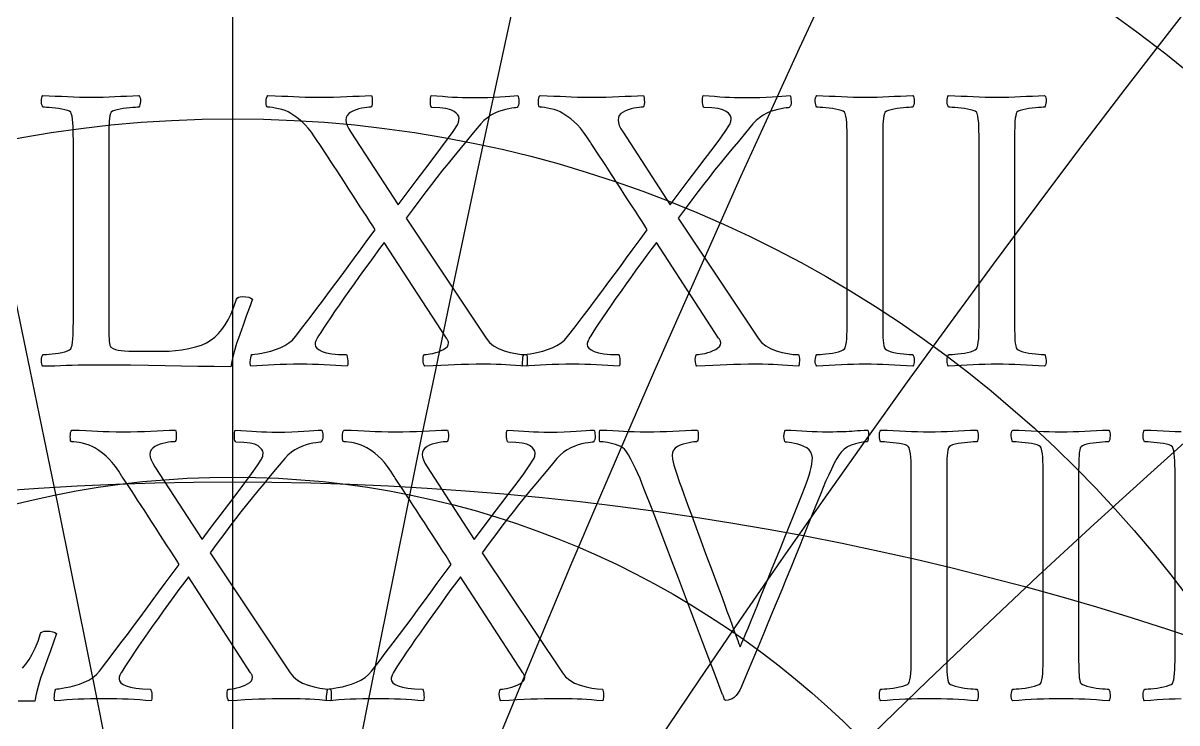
# Model space of a CAD drawing. Header units: millimetres. Extents: x -69 to 69, y -69 to 71.
# Drawn here: x -2.03 to 9.15, y 26.97 to 33.76 of the extents above; entities that cross this region are included whole.
import ezdxf

# ---------------------------------------------------------------- set-up
doc = ezdxf.new("R2010")
doc.units = ezdxf.units.MM
for name, color, linetype in [('ENGRAVE', 7, 'Continuous'), ('ENGRAVE_FINE', 8, 'Continuous'), ('TEXT', 5, 'Continuous')]:
    doc.layers.add(name, color=color, linetype=linetype)

msp = doc.modelspace()

# ---------------------------------------------------------------- linework, layer by layer
at = {"layer": 'ENGRAVE'}
msp.add_lwpolyline([(0, -68.4), (0, 68.4)], dxfattribs=at)
for centre, radius in [((0, 0), 68.4), ((0, 28.8432), 33.3517), ((0, 26.8182), 28.9689), ((0, 25.1801), 24.9848), ((0, 23.8544), 21.312), ((0, 0), 44.7739), ((0, 22.7867), 17.8831), ((0, 21.9369), 14.645), ((0, 21.2755), 11.5541), ((0, 0), 29.3085), ((0, 20.7809), 8.5741)]:
    msp.add_circle(centre, radius, dxfattribs=at)
for centre, radius, start, end in [((0, 31.3587), 38.2501, 111.49393, 68.50607), ((0, 34.5126), 43.8255, 148.80664, 31.19336), ((0, 38.5209), 50.3089, 170.13999, 9.86001), ((0, 43.7121), 58.0444, 186.805648, 353.194352)]:
    msp.add_arc(centre, radius, start, end, dxfattribs=at)
at = {"layer": 'ENGRAVE_FINE'}
for centre, radius, start, end in [((-339.0394, -39.6126), 344.2696, 3.796918, 18.104908), ((-339.0394, -39.6126), 344.2696, 3.796918, 18.104908), ((339.0394, -39.6126), 344.2696, 161.895092, 176.203082), ((339.0394, -39.6126), 344.2696, 161.895092, 176.203082), ((-164.2491, -39.6126), 174.7903, 7.643853, 36.432876), ((-164.2491, -39.6126), 174.7903, 7.643853, 36.432876), ((164.2491, -39.6126), 174.7903, 143.567124, 172.356147), ((164.2491, -39.6126), 174.7903, 143.567124, 172.356147), ((-103.5451, -39.6126), 119.5636, 11.59326, 55.206839), ((-103.5451, -39.6126), 119.5636, 11.59326, 55.206839), ((103.5451, -39.6126), 119.5636, 124.793161, 168.40674), ((103.5451, -39.6126), 119.5636, 124.793161, 168.40674), ((-71.2452, -39.6126), 93.004, 15.702685, 74.635415), ((-71.2452, -39.6126), 93.004, 15.702685, 74.635415), ((71.2452, -39.6126), 93.004, 105.364585, 164.297315), ((71.2452, -39.6126), 93.004, 105.364585, 164.297315), ((-50.1629, -39.6126), 78.0396, 20.037916, 94.860474), ((-50.1629, -39.6126), 78.0396, 20.037916, 94.860474), ((50.1629, -39.6126), 78.0396, 85.139526, 159.962084), ((50.1629, -39.6126), 78.0396, 85.139526, 159.962084), ((-34.515, -39.6126), 69.0301, 24.676911, 113.452999), ((-34.515, -39.6126), 69.0301, 24.676911, 113.452999), ((34.515, -39.6126), 69.0301, 66.547001, 155.323089), ((34.515, -39.6126), 69.0301, 66.547001, 155.323089)]:
    msp.add_arc(centre, radius, start, end, dxfattribs=at)
at = {"layer": 'TEXT'}
for points in [[(-1.2014, 30.899), (-1.2014, 30.8944), (-1.2014, 30.8889), (-1.2014, 30.8823), (-1.2014, 30.8747), (-1.2014, 30.8551), (-1.2014, 30.8327), (-1.2014, 30.8076), (-1.2014, 30.7796), (-1.2012, 30.7509), (-1.2004, 30.7235), (-1.1991, 30.6973), (-1.1974, 30.6724), (-1.1948, 30.6507), (-1.1913, 30.634), (-1.1867, 30.6224), (-1.1812, 30.6158), (-1.1598, 30.603), (-1.1362, 30.5931), (-1.1103, 30.5858), (-1.0821, 30.5814), (-1.0486, 30.5788), (-1.0067, 30.5769), (-0.9566, 30.5757), (-0.898, 30.5754), (-0.6755, 30.5754), (-0.6175, 30.577), (-0.5567, 30.5819), (-0.4931, 30.5901), (-0.4268, 30.6016), (-0.3624, 30.6167), (-0.3049, 30.6355), (-0.2542, 30.6582), (-0.2103, 30.6846), (-0.1746, 30.7134), (-0.1401, 30.7473), (-0.1068, 30.7862), (-0.0748, 30.8302), (-0.0444, 30.8808), (-0.0157, 30.9394), (0.0113, 31.0062), (0.0364, 31.081), (0.043, 31.0916), (0.0546, 31.0992), (0.0713, 31.1038), (0.093, 31.1053), (0.1264, 31.1038), (0.1537, 31.0992), (0.175, 31.0916), (0.1901, 31.081), (0.1612, 30.9988), (0.131, 30.9141), (0.0995, 30.8269), (0.0667, 30.7372), (0.0363, 30.6494), (0.0116, 30.5683), (-0.0072, 30.4937), (-0.0202, 30.4257), (-0.1798, 30.4262), (-0.3388, 30.4277), (-0.4973, 30.4302), (-0.6553, 30.4338), (-0.8181, 30.4373), (-0.9911, 30.4398), (-1.1741, 30.4414), (-1.3673, 30.4419), (-1.4343, 30.4415), (-1.4977, 30.4403), (-1.5576, 30.4385), (-1.614, 30.4358), (-1.6691, 30.4331), (-1.7253, 30.4312), (-1.7824, 30.4301), (-1.8405, 30.4297), (-1.8475, 30.4393), (-1.8522, 30.452), (-1.8546, 30.4677), (-1.8547, 30.4864), (-1.8531, 30.5051), (-1.8502, 30.5207), (-1.846, 30.5334), (-1.8405, 30.543), (-1.8259, 30.5434), (-1.8062, 30.5445), (-1.7814, 30.5464), (-1.7516, 30.5491), (-1.7196, 30.5527), (-1.6883, 30.5577), (-1.6579, 30.5639), (-1.6282, 30.5713), (-1.6023, 30.5797), (-1.5832, 30.5885), (-1.5709, 30.5979), (-1.5655, 30.6077), (-1.5583, 30.6338), (-1.5528, 30.6633), (-1.5492, 30.6965), (-1.5473, 30.7331), (-1.5464, 30.7723), (-1.5458, 30.813), (-1.5454, 30.8552), (-1.5453, 30.899), (-1.5453, 32.5858), (-1.5454, 32.6297), (-1.5458, 32.6723), (-1.5464, 32.7136), (-1.5473, 32.7537), (-1.5492, 32.7912), (-1.5528, 32.825), (-1.5583, 32.8549), (-1.5655, 32.8811), (-1.5709, 32.8925), (-1.5832, 32.9023), (-1.6023, 32.9107), (-1.6282, 32.9175), (-1.6579, 32.9232), (-1.6883, 32.9281), (-1.7196, 32.9323), (-1.7516, 32.9357), (-1.7814, 32.9384), (-1.8062, 32.9403), (-1.8259, 32.9414), (-1.8405, 32.9418), (-1.846, 32.9514), (-1.8502, 32.964), (-1.8531, 32.9797), (-1.8547, 32.9984), (-1.8546, 33.0171), (-1.8522, 33.0328), (-1.8475, 33.0454), (-1.8405, 33.055), (-1.7801, 33.0529), (-1.7202, 33.0505), (-1.6608, 33.0478), (-1.6019, 33.0449), (-1.5435, 33.0423), (-1.4856, 33.0404), (-1.4282, 33.0392), (-1.3713, 33.0389), (-1.313, 33.0392), (-1.2555, 33.0404), (-1.1988, 33.0423), (-1.1428, 33.0449), (-1.0865, 33.0478), (-1.029, 33.0505), (-0.9702, 33.0529), (-0.9102, 33.055), (-0.9032, 33.0454), (-0.8985, 33.0328), (-0.8961, 33.0171), (-0.896, 32.9984), (-0.8976, 32.9797), (-0.9006, 32.964), (-0.9047, 32.9514), (-0.9102, 32.9418), (-0.9248, 32.9414), (-0.9445, 32.9403), (-0.9693, 32.9384), (-0.9992, 32.9357), (-1.031, 32.9323), (-1.0619, 32.9281), (-1.0917, 32.9232), (-1.1205, 32.9175), (-1.1458, 32.9107), (-1.165, 32.9023), (-1.1782, 32.8925), (-1.1852, 32.8811), (-1.1907, 32.8594), (-1.1948, 32.8346), (-1.1977, 32.8068), (-1.1994, 32.7759), (-1.2003, 32.7428), (-1.2009, 32.7082), (-1.2013, 32.672), (-1.2014, 32.6343), (-1.2014, 32.6283), (-1.2014, 32.6222), (-1.2014, 32.6161), (-1.2014, 32.6101), (-1.2014, 32.604), (-1.2014, 32.5979), (-1.2014, 32.5919), (-1.2014, 32.5858)], [(0.8373, 33.0389), (0.9086, 33.0392), (0.9769, 33.0404), (1.0421, 33.0423), (1.1043, 33.0449), (1.1648, 33.0478), (1.2247, 33.0505), (1.2841, 33.0529), (1.343, 33.055), (1.3465, 33.0449), (1.3491, 33.0308), (1.3506, 33.0126), (1.3511, 32.9903), (1.3501, 32.9691), (1.347, 32.9539), (1.342, 32.9448), (1.3349, 32.9418), (1.319, 32.9411), (1.2995, 32.9392), (1.2765, 32.9361), (1.25, 32.9317), (1.2221, 32.9256), (1.1953, 32.9175), (1.1696, 32.9074), (1.1448, 32.8953), (1.1235, 32.8805), (1.1084, 32.8624), (1.0993, 32.841), (1.0962, 32.8164), (1.0993, 32.7924), (1.1084, 32.7648), (1.1235, 32.7337), (1.1448, 32.6991), (1.6019, 31.9952), (1.6899, 32.1128), (1.7758, 32.2268), (1.8598, 32.3373), (1.9417, 32.4442), (2.017, 32.5436), (2.0812, 32.6313), (2.1343, 32.7074), (2.1763, 32.7719), (2.1817, 32.782), (2.1859, 32.7921), (2.1888, 32.8022), (2.1905, 32.8123), (2.1913, 32.8214), (2.192, 32.8285), (2.1924, 32.8336), (2.1925, 32.8366), (2.1894, 32.8513), (2.1803, 32.8669), (2.1652, 32.8836), (2.1439, 32.9013), (2.1123, 32.9173), (2.0661, 32.9286), (2.0051, 32.9355), (1.9295, 32.9377), (1.9241, 32.9424), (1.9199, 32.9524), (1.917, 32.9677), (1.9154, 32.9883), (1.915, 33.0099), (1.9159, 33.0282), (1.918, 33.0433), (1.9215, 33.055), (1.9785, 33.0511), (2.0322, 33.0475), (2.0826, 33.044), (2.1298, 33.0409), (2.1764, 33.0382), (2.2253, 33.0363), (2.2765, 33.0352), (2.33, 33.0348), (2.4038, 33.0353), (2.4716, 33.0368), (2.5333, 33.0394), (2.5889, 33.0429), (2.6392, 33.0467), (2.685, 33.05), (2.7262, 33.0528), (2.7628, 33.055), (2.7665, 33.0454), (2.7694, 33.0328), (2.7716, 33.0171), (2.773, 32.9984), (2.7726, 32.9794), (2.7694, 32.963), (2.7635, 32.9491), (2.7548, 32.9377), (2.7438, 32.9371), (2.7269, 32.9352), (2.7043, 32.932), (2.6759, 32.9276), (2.6438, 32.921), (2.6101, 32.9114), (2.575, 32.8988), (2.5383, 32.8831), (2.5018, 32.8638), (2.467, 32.8401), (2.434, 32.8122), (2.4028, 32.78), (2.3304, 32.692), (2.2628, 32.6101), (2.1999, 32.5342), (2.1419, 32.4644), (2.0867, 32.3974), (2.0322, 32.3299), (1.9785, 32.2619), (1.9255, 32.1934), (1.8706, 32.1214), (1.8112, 32.0427), (1.7473, 31.9575), (1.6787, 31.8658), (2.4554, 30.7008), (2.4875, 30.6613), (2.5272, 30.6279), (2.5745, 30.6006), (2.6294, 30.5794), (2.6867, 30.5635), (2.7416, 30.5521), (2.7939, 30.5453), (2.8437, 30.543), (2.8489, 30.5331), (2.8523, 30.5197), (2.854, 30.5028), (2.8539, 30.4823), (2.8527, 30.4623), (2.8513, 30.4469), (2.8497, 30.4361), (2.8478, 30.4297), (2.7912, 30.4336), (2.7386, 30.4373), (2.69, 30.4407), (2.6455, 30.4439), (2.6008, 30.4465), (2.5515, 30.4484), (2.4976, 30.4496), (2.4392, 30.45), (2.359, 30.4496), (2.284, 30.4484), (2.2143, 30.4465), (2.15, 30.4439), (2.0857, 30.4407), (2.016, 30.4373), (1.941, 30.4336), (1.8608, 30.4297), (1.8537, 30.4398), (1.8486, 30.454), (1.8456, 30.4722), (1.8446, 30.4945), (1.8456, 30.5157), (1.8486, 30.5309), (1.8537, 30.54), (1.8608, 30.543), (1.8748, 30.5438), (1.8926, 30.546), (1.9142, 30.5498), (1.9397, 30.5551), (1.9666, 30.5621), (1.9927, 30.5708), (2.0182, 30.5813), (2.0428, 30.5936), (2.064, 30.6073), (2.0792, 30.6224), (2.0883, 30.6387), (2.0913, 30.6563), (2.091, 30.6607), (2.0898, 30.6659), (2.0879, 30.6718), (2.0853, 30.6785), (2.0821, 30.6852), (2.0787, 30.6911), (2.075, 30.6963), (2.0711, 30.7008), (1.4684, 31.6311), (1.423, 31.5708), (1.3759, 31.5073), (1.3269, 31.4404), (1.2762, 31.3702), (1.2251, 31.2988), (1.1746, 31.2281), (1.1249, 31.1582), (1.076, 31.0891), (1.0292, 31.0223), (0.986, 30.9596), (0.9463, 30.901), (0.9102, 30.8464), (0.8786, 30.7978), (0.8525, 30.7574), (0.832, 30.725), (0.8171, 30.7008), (0.8148, 30.6962), (0.8121, 30.6906), (0.8088, 30.6841), (0.805, 30.6765), (0.8014, 30.6681), (0.7989, 30.6593), (0.7974, 30.6499), (0.7969, 30.6401), (0.8012, 30.6223), (0.8141, 30.6052), (0.8356, 30.5889), (0.8657, 30.5733), (0.9061, 30.5601), (0.9587, 30.5506), (1.0234, 30.5449), (1.1003, 30.543), (1.1057, 30.5331), (1.1099, 30.5197), (1.1128, 30.5028), (1.1144, 30.4823), (1.1148, 30.4623), (1.1139, 30.4469), (1.1118, 30.4361), (1.1084, 30.4297), (1.0535, 30.4336), (0.9981, 30.4373), (0.9423, 30.4407), (0.8859, 30.4439), (0.8295, 30.4465), (0.7736, 30.4484), (0.7183, 30.4496), (0.6634, 30.45), (0.5893, 30.4496), (0.5208, 30.4484), (0.4579, 30.4465), (0.4005, 30.4439), (0.3454, 30.4407), (0.2892, 30.4373), (0.2321, 30.4336), (0.1739, 30.4297), (0.1708, 30.4412), (0.1694, 30.4555), (0.1698, 30.4726), (0.1719, 30.4924), (0.1748, 30.5115), (0.1775, 30.5263), (0.1799, 30.5368), (0.182, 30.543), (0.1943, 30.5439), (0.2149, 30.5465), (0.2438, 30.551), (0.2811, 30.5572), (0.3234, 30.5657), (0.3671, 30.5774), (0.4124, 30.592), (0.4591, 30.6097), (0.504, 30.6309), (0.5436, 30.6558), (0.5778, 30.6844), (0.6068, 30.7169), (0.6798, 30.812), (0.7494, 30.903), (0.8154, 30.99), (0.8778, 31.0729), (0.9384, 31.1539), (0.9986, 31.2352), (1.0587, 31.3168), (1.1185, 31.3985), (1.1795, 31.4821), (1.2434, 31.5689), (1.31, 31.6591), (1.3794, 31.7525), (1.3555, 31.7911), (1.3283, 31.8339), (1.2979, 31.8811), (1.2641, 31.9325), (1.2285, 31.9867), (1.1923, 32.0422), (1.1557, 32.099), (1.1185, 32.157), (1.0816, 32.2147), (1.0457, 32.2703), (1.0108, 32.3239), (0.9769, 32.3755), (0.9451, 32.4237), (0.9162, 32.4675), (0.8904, 32.5067), (0.8677, 32.5413), (0.8491, 32.5696), (0.8358, 32.5898), (0.8279, 32.602), (0.8252, 32.606), (0.7932, 32.6558), (0.762, 32.7001), (0.7315, 32.7388), (0.7018, 32.7719), (0.6711, 32.8015), (0.6376, 32.8295), (0.6013, 32.8561), (0.5623, 32.8811), (0.5351, 32.8961), (0.5062, 32.9089), (0.4754, 32.9194), (0.4429, 32.9276), (0.4115, 32.9338), (0.3838, 32.9382), (0.3599, 32.9409), (0.3398, 32.9418), (0.3327, 32.9448), (0.3277, 32.9539), (0.3246, 32.9691), (0.3236, 32.9903), (0.3246, 33.0126), (0.3277, 33.0308), (0.3327, 33.0449), (0.3398, 33.055), (0.41, 33.0529), (0.4748, 33.0505), (0.5343, 33.0478), (0.5886, 33.0449), (0.6428, 33.0423), (0.7023, 33.0404), (0.7672, 33.0392), (0.8373, 33.0389)], [(3.4748, 33.0389), (3.5461, 33.0392), (3.6144, 33.0404), (3.6796, 33.0423), (3.7418, 33.0449), (3.8022, 33.0478), (3.8621, 33.0505), (3.9215, 33.0529), (3.9804, 33.055), (3.984, 33.0449), (3.9865, 33.0308), (3.988, 33.0126), (3.9885, 32.9903), (3.9875, 32.9691), (3.9845, 32.9539), (3.9794, 32.9448), (3.9723, 32.9418), (3.9564, 32.9411), (3.937, 32.9392), (3.9139, 32.9361), (3.8874, 32.9317), (3.8596, 32.9256), (3.8328, 32.9175), (3.807, 32.9074), (3.7822, 32.8953), (3.761, 32.8805), (3.7458, 32.8624), (3.7367, 32.841), (3.7337, 32.8164), (3.7367, 32.7924), (3.7458, 32.7648), (3.761, 32.7337), (3.7822, 32.6991), (4.2393, 31.9952), (4.3273, 32.1128), (4.4133, 32.2268), (4.4972, 32.3373), (4.5791, 32.4442), (4.6545, 32.5436), (4.7187, 32.6313), (4.7718, 32.7074), (4.8137, 32.7719), (4.8192, 32.782), (4.8233, 32.7921), (4.8263, 32.8022), (4.8279, 32.8123), (4.8288, 32.8214), (4.8294, 32.8285), (4.8298, 32.8336), (4.8299, 32.8366), (4.8269, 32.8513), (4.8178, 32.8669), (4.8026, 32.8836), (4.7814, 32.9013), (4.7498, 32.9173), (4.7035, 32.9286), (4.6426, 32.9355), (4.567, 32.9377), (4.5616, 32.9424), (4.5574, 32.9524), (4.5545, 32.9677), (4.5528, 32.9883), (4.5524, 33.0099), (4.5533, 33.0282), (4.5555, 33.0433), (4.5589, 33.055), (4.6159, 33.0511), (4.6696, 33.0475), (4.7201, 33.044), (4.7672, 33.0409), (4.8139, 33.0382), (4.8628, 33.0363), (4.914, 33.0352), (4.9675, 33.0348), (5.0413, 33.0353), (5.109, 33.0368), (5.1707, 33.0394), (5.2263, 33.0429), (5.2767, 33.0467), (5.3224, 33.05), (5.3636, 33.0528), (5.4003, 33.055), (5.404, 33.0454), (5.4069, 33.0328), (5.409, 33.0171), (5.4104, 32.9984), (5.41, 32.9794), (5.4069, 32.963), (5.4009, 32.9491), (5.3922, 32.9377), (5.3812, 32.9371), (5.3644, 32.9352), (5.3418, 32.932), (5.3133, 32.9276), (5.2812, 32.921), (5.2476, 32.9114), (5.2124, 32.8988), (5.1758, 32.8831), (5.1393, 32.8638), (5.1045, 32.8401), (5.0715, 32.8122), (5.0403, 32.78), (4.9678, 32.692), (4.9002, 32.6101), (4.8374, 32.5342), (4.7794, 32.4644), (4.7241, 32.3974), (4.6696, 32.3299), (4.6159, 32.2619), (4.5629, 32.1934), (4.5081, 32.1214), (4.4487, 32.0427), (4.3847, 31.9575), (4.3162, 31.8658), (5.0929, 30.7008), (5.125, 30.6613), (5.1647, 30.6279), (5.2119, 30.6006), (5.2668, 30.5794), (5.3242, 30.5635), (5.3791, 30.5521), (5.4314, 30.5453), (5.4812, 30.543), (5.4864, 30.5331), (5.4898, 30.5197), (5.4914, 30.5028), (5.4913, 30.4823), (5.4902, 30.4623), (5.4888, 30.4469), (5.4871, 30.4361), (5.4852, 30.4297), (5.4286, 30.4336), (5.376, 30.4373), (5.3275, 30.4407), (5.283, 30.4439), (5.2382, 30.4465), (5.1889, 30.4484), (5.1351, 30.4496), (5.0767, 30.45), (4.9964, 30.4496), (4.9214, 30.4484), (4.8518, 30.4465), (4.7874, 30.4439), (4.7231, 30.4407), (4.6535, 30.4373), (4.5785, 30.4336), (4.4982, 30.4297), (4.4911, 30.4398), (4.4861, 30.454), (4.4831, 30.4722), (4.482, 30.4945), (4.4831, 30.5157), (4.4861, 30.5309), (4.4911, 30.54), (4.4982, 30.543), (4.5123, 30.5438), (4.5301, 30.546), (4.5517, 30.5498), (4.5771, 30.5551), (4.604, 30.5621), (4.6302, 30.5708), (4.6556, 30.5813), (4.6803, 30.5936), (4.7015, 30.6073), (4.7167, 30.6224), (4.7258, 30.6387), (4.7288, 30.6563), (4.7284, 30.6607), (4.7273, 30.6659), (4.7254, 30.6718), (4.7227, 30.6785), (4.7196, 30.6852), (4.7162, 30.6911), (4.7125, 30.6963), (4.7086, 30.7008), (4.1058, 31.6311), (4.0605, 31.5708), (4.0133, 31.5073), (3.9644, 31.4404), (3.9137, 31.3702), (3.8625, 31.2988), (3.8121, 31.2281), (3.7624, 31.1582), (3.7135, 31.0891), (3.6667, 31.0223), (3.6235, 30.9596), (3.5838, 30.901), (3.5476, 30.8464), (3.516, 30.7978), (3.49, 30.7574), (3.4695, 30.725), (3.4546, 30.7008), (3.4523, 30.6962), (3.4495, 30.6906), (3.4462, 30.6841), (3.4424, 30.6765), (3.4389, 30.6681), (3.4364, 30.6593), (3.4348, 30.6499), (3.4343, 30.6401), (3.4386, 30.6223), (3.4515, 30.6052), (3.473, 30.5889), (3.5031, 30.5733), (3.5436, 30.5601), (3.5961, 30.5506), (3.6609, 30.5449), (3.7377, 30.543), (3.7432, 30.5331), (3.7473, 30.5197), (3.7502, 30.5028), (3.7519, 30.4823), (3.7523, 30.4623), (3.7514, 30.4469), (3.7492, 30.4361), (3.7458, 30.4297), (3.691, 30.4336), (3.6356, 30.4373), (3.5797, 30.4407), (3.5233, 30.4439), (3.467, 30.4465), (3.4111, 30.4484), (3.3557, 30.4496), (3.3009, 30.45), (3.2268, 30.4496), (3.1583, 30.4484), (3.0953, 30.4465), (3.0379, 30.4439), (2.9828, 30.4407), (2.9267, 30.4373), (2.8695, 30.4336), (2.8114, 30.4297), (2.8082, 30.4412), (2.8068, 30.4555), (2.8072, 30.4726), (2.8094, 30.4924), (2.8123, 30.5115), (2.8149, 30.5263), (2.8173, 30.5368), (2.8195, 30.543), (2.8317, 30.5439), (2.8523, 30.5465), (2.8813, 30.551), (2.9186, 30.5572), (2.9608, 30.5657), (3.0045, 30.5774), (3.0498, 30.592), (3.0966, 30.6097), (3.1414, 30.6309), (3.181, 30.6558), (3.2153, 30.6844), (3.2442, 30.7169), (3.3173, 30.812), (3.3868, 30.903), (3.4528, 30.99), (3.5152, 31.0729), (3.5758, 31.1539), (3.6361, 31.2352), (3.6961, 31.3168), (3.7559, 31.3985), (3.817, 31.4821), (3.8808, 31.5689), (3.9474, 31.6591), (4.0168, 31.7525), (3.993, 31.7911), (3.9658, 31.8339), (3.9353, 31.8811), (3.9016, 31.9325), (3.8659, 31.9867), (3.8298, 32.0422), (3.7931, 32.099), (3.7559, 32.157), (3.719, 32.2147), (3.6831, 32.2703), (3.6482, 32.3239), (3.6144, 32.3755), (3.5825, 32.4237), (3.5537, 32.4675), (3.5279, 32.5067), (3.5051, 32.5413), (3.4865, 32.5696), (3.4733, 32.5898), (3.4653, 32.602), (3.4627, 32.606), (3.4307, 32.6558), (3.3995, 32.7001), (3.369, 32.7388), (3.3393, 32.7719), (3.3086, 32.8015), (3.2751, 32.8295), (3.2388, 32.8561), (3.1997, 32.8811), (3.1725, 32.8961), (3.1436, 32.9089), (3.1129, 32.9194), (3.0804, 32.9276), (3.0489, 32.9338), (3.0212, 32.9382), (2.9973, 32.9409), (2.9772, 32.9418), (2.9702, 32.9448), (2.9651, 32.9539), (2.9621, 32.9691), (2.9611, 32.9903), (2.9621, 33.0126), (2.9651, 33.0308), (2.9702, 33.0449), (2.9772, 33.055), (3.0474, 33.0529), (3.1122, 33.0505), (3.1718, 33.0478), (3.226, 33.0449), (3.2802, 33.0423), (3.3398, 33.0404), (3.4046, 33.0392), (3.4748, 33.0389)], [(6.1284, 33.0389), (6.1867, 33.0392), (6.2442, 33.0404), (6.301, 33.0423), (6.357, 33.0449), (6.4132, 33.0478), (6.4707, 33.0505), (6.5295, 33.0529), (6.5896, 33.055), (6.5965, 33.0454), (6.6012, 33.0328), (6.6036, 33.0171), (6.6037, 32.9984), (6.6021, 32.9797), (6.5992, 32.964), (6.595, 32.9514), (6.5896, 32.9418), (6.5749, 32.9414), (6.5552, 32.9403), (6.5304, 32.9384), (6.5006, 32.9357), (6.4687, 32.9323), (6.4379, 32.9281), (6.408, 32.9232), (6.3792, 32.9175), (6.3539, 32.9107), (6.3347, 32.9023), (6.3216, 32.8925), (6.3145, 32.8811), (6.3091, 32.8594), (6.3049, 32.8346), (6.302, 32.8068), (6.3003, 32.7759), (6.2995, 32.7428), (6.2988, 32.7082), (6.2984, 32.672), (6.2983, 32.6343), (6.2983, 32.6283), (6.2983, 32.6222), (6.2983, 32.6161), (6.2983, 32.6101), (6.2983, 32.604), (6.2983, 32.5979), (6.2983, 32.5919), (6.2983, 32.5858), (6.2983, 30.899), (6.2983, 30.8929), (6.2983, 30.8868), (6.2983, 30.8808), (6.2983, 30.8747), (6.2983, 30.8686), (6.2983, 30.8626), (6.2983, 30.8565), (6.2983, 30.8504), (6.2984, 30.8129), (6.2988, 30.7771), (6.2995, 30.7431), (6.3003, 30.7109), (6.302, 30.6809), (6.3049, 30.6537), (6.3091, 30.6293), (6.3145, 30.6077), (6.3216, 30.5979), (6.3347, 30.5885), (6.3539, 30.5797), (6.3792, 30.5713), (6.408, 30.5639), (6.4379, 30.5577), (6.4687, 30.5527), (6.5006, 30.5491), (6.5304, 30.5464), (6.5552, 30.5445), (6.5749, 30.5434), (6.5896, 30.543), (6.595, 30.5334), (6.5992, 30.5207), (6.6021, 30.5051), (6.6037, 30.4864), (6.6036, 30.4677), (6.6012, 30.452), (6.5965, 30.4393), (6.5896, 30.4297), (6.5295, 30.4336), (6.4707, 30.4373), (6.4132, 30.4407), (6.357, 30.4439), (6.301, 30.4465), (6.2442, 30.4484), (6.1867, 30.4496), (6.1284, 30.45), (6.0715, 30.4496), (6.0141, 30.4484), (5.9562, 30.4465), (5.8978, 30.4439), (5.8389, 30.4407), (5.7795, 30.4373), (5.7196, 30.4336), (5.6592, 30.4297), (5.6522, 30.4393), (5.6476, 30.452), (5.6451, 30.4677), (5.645, 30.4864), (5.6467, 30.5051), (5.6496, 30.5207), (5.6537, 30.5334), (5.6592, 30.543), (5.6738, 30.5434), (5.6936, 30.5445), (5.7183, 30.5464), (5.7482, 30.5491), (5.7802, 30.5527), (5.8114, 30.5577), (5.8418, 30.5639), (5.8716, 30.5713), (5.8975, 30.5797), (5.9166, 30.5885), (5.9288, 30.5979), (5.9343, 30.6077), (5.9415, 30.6338), (5.9469, 30.6633), (5.9506, 30.6965), (5.9525, 30.7331), (5.9533, 30.7723), (5.954, 30.813), (5.9544, 30.8552), (5.9545, 30.899), (5.9545, 32.5858), (5.9544, 32.6297), (5.954, 32.6723), (5.9533, 32.7136), (5.9525, 32.7537), (5.9506, 32.7912), (5.9469, 32.825), (5.9415, 32.8549), (5.9343, 32.8811), (5.9288, 32.8925), (5.9166, 32.9023), (5.8975, 32.9107), (5.8716, 32.9175), (5.8418, 32.9232), (5.8114, 32.9281), (5.7802, 32.9323), (5.7482, 32.9357), (5.7183, 32.9384), (5.6936, 32.9403), (5.6738, 32.9414), (5.6592, 32.9418), (5.6537, 32.9514), (5.6496, 32.964), (5.6467, 32.9797), (5.645, 32.9984), (5.6451, 33.0171), (5.6476, 33.0328), (5.6522, 33.0454), (5.6592, 33.055), (5.7196, 33.0529), (5.7795, 33.0505), (5.8389, 33.0478), (5.8978, 33.0449), (5.9562, 33.0423), (6.0141, 33.0404), (6.0715, 33.0392), (6.1284, 33.0389)], [(7.4067, 33.0389), (7.465, 33.0392), (7.5225, 33.0404), (7.5792, 33.0423), (7.6352, 33.0449), (7.6915, 33.0478), (7.749, 33.0505), (7.8078, 33.0529), (7.8678, 33.055), (7.8748, 33.0454), (7.8795, 33.0328), (7.8819, 33.0171), (7.882, 32.9984), (7.8804, 32.9797), (7.8774, 32.964), (7.8733, 32.9514), (7.8678, 32.9418), (7.8532, 32.9414), (7.8335, 32.9403), (7.8087, 32.9384), (7.7788, 32.9357), (7.747, 32.9323), (7.7161, 32.9281), (7.6863, 32.9232), (7.6575, 32.9175), (7.6322, 32.9107), (7.613, 32.9023), (7.5998, 32.8925), (7.5928, 32.8811), (7.5873, 32.8594), (7.5832, 32.8346), (7.5803, 32.8068), (7.5786, 32.7759), (7.5777, 32.7428), (7.5771, 32.7082), (7.5767, 32.672), (7.5766, 32.6343), (7.5766, 32.6283), (7.5766, 32.6222), (7.5766, 32.6161), (7.5766, 32.6101), (7.5766, 32.604), (7.5766, 32.5979), (7.5766, 32.5919), (7.5766, 32.5858), (7.5766, 30.899), (7.5766, 30.8929), (7.5766, 30.8868), (7.5766, 30.8808), (7.5766, 30.8747), (7.5766, 30.8686), (7.5766, 30.8626), (7.5766, 30.8565), (7.5766, 30.8504), (7.5767, 30.8129), (7.5771, 30.7771), (7.5777, 30.7431), (7.5786, 30.7109), (7.5803, 30.6809), (7.5832, 30.6537), (7.5873, 30.6293), (7.5928, 30.6077), (7.5998, 30.5979), (7.613, 30.5885), (7.6322, 30.5797), (7.6575, 30.5713), (7.6863, 30.5639), (7.7161, 30.5577), (7.747, 30.5527), (7.7788, 30.5491), (7.8087, 30.5464), (7.8335, 30.5445), (7.8532, 30.5434), (7.8678, 30.543), (7.8733, 30.5334), (7.8774, 30.5207), (7.8804, 30.5051), (7.882, 30.4864), (7.8819, 30.4677), (7.8795, 30.452), (7.8748, 30.4393), (7.8678, 30.4297), (7.8078, 30.4336), (7.749, 30.4373), (7.6915, 30.4407), (7.6352, 30.4439), (7.5792, 30.4465), (7.5225, 30.4484), (7.465, 30.4496), (7.4067, 30.45), (7.3498, 30.4496), (7.2924, 30.4484), (7.2345, 30.4465), (7.1761, 30.4439), (7.1172, 30.4407), (7.0578, 30.4373), (6.9979, 30.4336), (6.9375, 30.4297), (6.9305, 30.4393), (6.9258, 30.452), (6.9234, 30.4677), (6.9233, 30.4864), (6.9249, 30.5051), (6.9278, 30.5207), (6.932, 30.5334), (6.9375, 30.543), (6.9521, 30.5434), (6.9718, 30.5445), (6.9966, 30.5464), (7.0264, 30.5491), (7.0584, 30.5527), (7.0897, 30.5577), (7.1201, 30.5639), (7.1498, 30.5713), (7.1757, 30.5797), (7.1948, 30.5885), (7.2071, 30.5979), (7.2125, 30.6077), (7.2197, 30.6338), (7.2252, 30.6633), (7.2288, 30.6965), (7.2307, 30.7331), (7.2316, 30.7723), (7.2322, 30.813), (7.2326, 30.8552), (7.2327, 30.899), (7.2327, 32.5858), (7.2326, 32.6297), (7.2322, 32.6723), (7.2316, 32.7136), (7.2307, 32.7537), (7.2288, 32.7912), (7.2252, 32.825), (7.2197, 32.8549), (7.2125, 32.8811), (7.2071, 32.8925), (7.1948, 32.9023), (7.1757, 32.9107), (7.1498, 32.9175), (7.1201, 32.9232), (7.0897, 32.9281), (7.0584, 32.9323), (7.0264, 32.9357), (6.9966, 32.9384), (6.9718, 32.9403), (6.9521, 32.9414), (6.9375, 32.9418), (6.932, 32.9514), (6.9278, 32.964), (6.9249, 32.9797), (6.9233, 32.9984), (6.9234, 33.0171), (6.9258, 33.0328), (6.9305, 33.0454), (6.9375, 33.055), (6.9979, 33.0529), (7.0578, 33.0505), (7.1172, 33.0478), (7.1761, 33.0449), (7.2345, 33.0423), (7.2924, 33.0404), (7.3498, 33.0392), (7.4067, 33.0389)], [(-1.0619, 29.7952), (-0.9906, 29.7955), (-0.9223, 29.7967), (-0.8571, 29.7986), (-0.7949, 29.8012), (-0.7344, 29.8041), (-0.6745, 29.8068), (-0.6151, 29.8092), (-0.5562, 29.8114), (-0.5527, 29.8012), (-0.5501, 29.7871), (-0.5486, 29.7689), (-0.5481, 29.7466), (-0.5491, 29.7254), (-0.5522, 29.7102), (-0.5572, 29.7011), (-0.5643, 29.6981), (-0.5802, 29.6975), (-0.5997, 29.6956), (-0.6227, 29.6924), (-0.6492, 29.688), (-0.6771, 29.6819), (-0.7039, 29.6738), (-0.7296, 29.6637), (-0.7544, 29.6516), (-0.7757, 29.6368), (-0.7908, 29.6187), (-0.7999, 29.5973), (-0.803, 29.5727), (-0.7999, 29.5487), (-0.7908, 29.5211), (-0.7757, 29.49), (-0.7544, 29.4554), (-0.2973, 28.7515), (-0.2093, 28.8691), (-0.1234, 28.9831), (-0.0394, 29.0936), (0.0425, 29.2005), (0.1178, 29.2999), (0.182, 29.3876), (0.2351, 29.4637), (0.2771, 29.5282), (0.2825, 29.5383), (0.2867, 29.5484), (0.2896, 29.5585), (0.2913, 29.5686), (0.2921, 29.5777), (0.2928, 29.5848), (0.2931, 29.5899), (0.2933, 29.5929), (0.2902, 29.6076), (0.2811, 29.6233), (0.266, 29.6399), (0.2447, 29.6576), (0.2131, 29.6736), (0.1669, 29.6849), (0.1059, 29.6918), (0.0303, 29.694), (0.0249, 29.6987), (0.0207, 29.7087), (0.0178, 29.724), (0.0162, 29.7446), (0.0158, 29.7662), (0.0167, 29.7846), (0.0188, 29.7996), (0.0222, 29.8114), (0.0793, 29.8074), (0.133, 29.8038), (0.1834, 29.8004), (0.2306, 29.7972), (0.2772, 29.7945), (0.3261, 29.7926), (0.3773, 29.7915), (0.4308, 29.7911), (0.5046, 29.7916), (0.5724, 29.7931), (0.6341, 29.7957), (0.6897, 29.7992), (0.74, 29.803), (0.7858, 29.8063), (0.827, 29.8091), (0.8636, 29.8114), (0.8673, 29.8017), (0.8702, 29.7891), (0.8724, 29.7734), (0.8738, 29.7547), (0.8734, 29.7358), (0.8702, 29.7193), (0.8643, 29.7054), (0.8556, 29.694), (0.8446, 29.6934), (0.8277, 29.6915), (0.8051, 29.6884), (0.7767, 29.6839), (0.7446, 29.6774), (0.7109, 29.6677), (0.6758, 29.6551), (0.6391, 29.6394), (0.6026, 29.6201), (0.5678, 29.5965), (0.5348, 29.5685), (0.5036, 29.5363), (0.4312, 29.4483), (0.3636, 29.3664), (0.3007, 29.2905), (0.2427, 29.2208), (0.1875, 29.1538), (0.133, 29.0863), (0.0793, 29.0182), (0.0263, 28.9497), (-0.0286, 28.8777), (-0.088, 28.799), (-0.1519, 28.7138), (-0.2205, 28.6221), (0.5562, 27.4571), (0.5883, 27.4176), (0.628, 27.3843), (0.6753, 27.3569), (0.7302, 27.3357), (0.7875, 27.3198), (0.8424, 27.3084), (0.8947, 27.3016), (0.9445, 27.2993), (0.9497, 27.2894), (0.9531, 27.276), (0.9548, 27.2591), (0.9547, 27.2386), (0.9535, 27.2187), (0.9521, 27.2032), (0.9505, 27.1924), (0.9486, 27.186), (0.892, 27.19), (0.8394, 27.1936), (0.7908, 27.197), (0.7463, 27.2002), (0.7016, 27.2029), (0.6523, 27.2047), (0.5984, 27.2059), (0.54, 27.2063), (0.4598, 27.2059), (0.3848, 27.2047), (0.3151, 27.2029), (0.2508, 27.2002), (0.1865, 27.197), (0.1168, 27.1936), (0.0418, 27.19), (-0.0384, 27.186), (-0.0455, 27.1962), (-0.0506, 27.2103), (-0.0536, 27.2285), (-0.0546, 27.2508), (-0.0536, 27.272), (-0.0506, 27.2872), (-0.0455, 27.2963), (-0.0384, 27.2993), (-0.0244, 27.3001), (-0.0066, 27.3023), (0.015, 27.3061), (0.0405, 27.3114), (0.0674, 27.3184), (0.0935, 27.3271), (0.119, 27.3376), (0.1436, 27.3499), (0.1648, 27.3636), (0.18, 27.3787), (0.1891, 27.395), (0.1921, 27.4126), (0.1918, 27.417), (0.1906, 27.4222), (0.1887, 27.4281), (0.1861, 27.4348), (0.1829, 27.4415), (0.1795, 27.4475), (0.1758, 27.4526), (0.1719, 27.4571), (-0.4308, 28.3875), (-0.4762, 28.3272), (-0.5233, 28.2636), (-0.5723, 28.1967), (-0.623, 28.1265), (-0.6742, 28.0551), (-0.7246, 27.9845), (-0.7743, 27.9145), (-0.8232, 27.8454), (-0.87, 27.7787), (-0.9132, 27.716), (-0.9529, 27.6573), (-0.989, 27.6027), (-1.0206, 27.5542), (-1.0467, 27.5137), (-1.0672, 27.4813), (-1.0821, 27.4571), (-1.0844, 27.4525), (-1.0871, 27.447), (-1.0904, 27.4404), (-1.0942, 27.4328), (-1.0978, 27.4245), (-1.1003, 27.4156), (-1.1018, 27.4062), (-1.1023, 27.3964), (-1.098, 27.3786), (-1.0851, 27.3615), (-1.0636, 27.3452), (-1.0335, 27.3296), (-0.9931, 27.3164), (-0.9405, 27.3069), (-0.8758, 27.3012), (-0.7989, 27.2993), (-0.7935, 27.2894), (-0.7893, 27.276), (-0.7864, 27.2591), (-0.7848, 27.2386), (-0.7844, 27.2187), (-0.7853, 27.2032), (-0.7874, 27.1924), (-0.7908, 27.186), (-0.8457, 27.19), (-0.9011, 27.1936), (-0.9569, 27.197), (-1.0133, 27.2002), (-1.0697, 27.2029), (-1.1256, 27.2047), (-1.1809, 27.2059), (-1.2358, 27.2063), (-1.3099, 27.2059), (-1.3784, 27.2047), (-1.4413, 27.2029), (-1.4987, 27.2002), (-1.5538, 27.197), (-1.61, 27.1936), (-1.6671, 27.19), (-1.7253, 27.186), (-1.7284, 27.1975), (-1.7298, 27.2118), (-1.7294, 27.2289), (-1.7273, 27.2487), (-1.7244, 27.2678), (-1.7217, 27.2826), (-1.7193, 27.2931), (-1.7172, 27.2993), (-1.7049, 27.3002), (-1.6843, 27.3028), (-1.6554, 27.3073), (-1.6181, 27.3135), (-1.5758, 27.3221), (-1.5321, 27.3337), (-1.4868, 27.3484), (-1.4401, 27.3661), (-1.3952, 27.3872), (-1.3556, 27.4121), (-1.3214, 27.4408), (-1.2924, 27.4732), (-1.2194, 27.5683), (-1.1498, 27.6593), (-1.0839, 27.7463), (-1.0214, 27.8292), (-0.9609, 27.9103), (-0.9006, 27.9915), (-0.8405, 28.0731), (-0.7807, 28.1549), (-0.7197, 28.2384), (-0.6558, 28.3253), (-0.5892, 28.4154), (-0.5198, 28.5088), (-0.5437, 28.5474), (-0.5709, 28.5902), (-0.6013, 28.6374), (-0.6351, 28.6888), (-0.6707, 28.743), (-0.7069, 28.7985), (-0.7436, 28.8553), (-0.7807, 28.9133), (-0.8176, 28.971), (-0.8535, 29.0266), (-0.8884, 29.0802), (-0.9223, 29.1318), (-0.9542, 29.1801), (-0.983, 29.2238), (-1.0088, 29.263), (-1.0315, 29.2976), (-1.0501, 29.3259), (-1.0634, 29.3462), (-1.0713, 29.3583), (-1.074, 29.3623), (-1.106, 29.4121), (-1.1372, 29.4564), (-1.1677, 29.4951), (-1.1974, 29.5282), (-1.2281, 29.5578), (-1.2616, 29.5858), (-1.2979, 29.6124), (-1.3369, 29.6374), (-1.3641, 29.6525), (-1.3931, 29.6652), (-1.4238, 29.6757), (-1.4563, 29.6839), (-1.4877, 29.6901), (-1.5154, 29.6945), (-1.5393, 29.6972), (-1.5594, 29.6981), (-1.5665, 29.7011), (-1.5715, 29.7102), (-1.5746, 29.7254), (-1.5756, 29.7466), (-1.5746, 29.7689), (-1.5715, 29.7871), (-1.5665, 29.8012), (-1.5594, 29.8114), (-1.4893, 29.8092), (-1.4244, 29.8068), (-1.3649, 29.8041), (-1.3106, 29.8012), (-1.2564, 29.7986), (-1.1969, 29.7967), (-1.132, 29.7955), (-1.0619, 29.7952)], [(1.5756, 29.7952), (1.6469, 29.7955), (1.7151, 29.7967), (1.7804, 29.7986), (1.8426, 29.8012), (1.903, 29.8041), (1.9629, 29.8068), (2.0223, 29.8092), (2.0812, 29.8114), (2.0848, 29.8012), (2.0873, 29.7871), (2.0888, 29.7689), (2.0893, 29.7466), (2.0883, 29.7254), (2.0853, 29.7102), (2.0802, 29.7011), (2.0731, 29.6981), (2.0572, 29.6975), (2.0377, 29.6956), (2.0147, 29.6924), (1.9882, 29.688), (1.9604, 29.6819), (1.9336, 29.6738), (1.9078, 29.6637), (1.883, 29.6516), (1.8618, 29.6368), (1.8466, 29.6187), (1.8375, 29.5973), (1.8345, 29.5727), (1.8375, 29.5487), (1.8466, 29.5211), (1.8618, 29.49), (1.883, 29.4554), (2.3401, 28.7515), (2.4281, 28.8691), (2.5141, 28.9831), (2.598, 29.0936), (2.6799, 29.2005), (2.7553, 29.2999), (2.8195, 29.3876), (2.8726, 29.4637), (2.9145, 29.5282), (2.92, 29.5383), (2.9241, 29.5484), (2.9271, 29.5585), (2.9287, 29.5686), (2.9296, 29.5777), (2.9302, 29.5848), (2.9306, 29.5899), (2.9307, 29.5929), (2.9277, 29.6076), (2.9186, 29.6233), (2.9034, 29.6399), (2.8822, 29.6576), (2.8506, 29.6736), (2.8043, 29.6849), (2.7434, 29.6918), (2.6678, 29.694), (2.6623, 29.6987), (2.6582, 29.7087), (2.6553, 29.724), (2.6536, 29.7446), (2.6532, 29.7662), (2.6541, 29.7846), (2.6563, 29.7996), (2.6597, 29.8114), (2.7167, 29.8074), (2.7704, 29.8038), (2.8209, 29.8004), (2.868, 29.7972), (2.9147, 29.7945), (2.9636, 29.7926), (3.0148, 29.7915), (3.0683, 29.7911), (3.1421, 29.7916), (3.2098, 29.7931), (3.2715, 29.7957), (3.3271, 29.7992), (3.3775, 29.803), (3.4232, 29.8063), (3.4644, 29.8091), (3.5011, 29.8114), (3.5048, 29.8017), (3.5077, 29.7891), (3.5098, 29.7734), (3.5112, 29.7547), (3.5108, 29.7358), (3.5077, 29.7193), (3.5017, 29.7054), (3.493, 29.694), (3.482, 29.6934), (3.4652, 29.6915), (3.4426, 29.6884), (3.4141, 29.6839), (3.382, 29.6774), (3.3484, 29.6677), (3.3132, 29.6551), (3.2766, 29.6394), (3.24, 29.6201), (3.2053, 29.5965), (3.1723, 29.5685), (3.1411, 29.5363), (3.0686, 29.4483), (3.001, 29.3664), (2.9382, 29.2905), (2.8802, 29.2208), (2.8249, 29.1538), (2.7704, 29.0863), (2.7167, 29.0182), (2.6637, 28.9497), (2.6089, 28.8777), (2.5495, 28.799), (2.4855, 28.7138), (2.417, 28.6221), (3.1937, 27.4571), (3.2258, 27.4176), (3.2655, 27.3843), (3.3127, 27.3569), (3.3676, 27.3357), (3.425, 27.3198), (3.4798, 27.3084), (3.5322, 27.3016), (3.582, 27.2993), (3.5872, 27.2894), (3.5906, 27.276), (3.5922, 27.2591), (3.5921, 27.2386), (3.591, 27.2187), (3.5896, 27.2032), (3.5879, 27.1924), (3.586, 27.186), (3.5294, 27.19), (3.4768, 27.1936), (3.4283, 27.197), (3.3838, 27.2002), (3.339, 27.2029), (3.2897, 27.2047), (3.2359, 27.2059), (3.1775, 27.2063), (3.0972, 27.2059), (3.0222, 27.2047), (2.9526, 27.2029), (2.8882, 27.2002), (2.8239, 27.197), (2.7542, 27.1936), (2.6793, 27.19), (2.599, 27.186), (2.5919, 27.1962), (2.5869, 27.2103), (2.5838, 27.2285), (2.5828, 27.2508), (2.5838, 27.272), (2.5869, 27.2872), (2.5919, 27.2963), (2.599, 27.2993), (2.613, 27.3001), (2.6309, 27.3023), (2.6525, 27.3061), (2.6779, 27.3114), (2.7048, 27.3184), (2.731, 27.3271), (2.7564, 27.3376), (2.781, 27.3499), (2.8023, 27.3636), (2.8175, 27.3787), (2.8266, 27.395), (2.8296, 27.4126), (2.8292, 27.417), (2.8281, 27.4222), (2.8262, 27.4281), (2.8235, 27.4348), (2.8204, 27.4415), (2.8169, 27.4475), (2.8133, 27.4526), (2.8094, 27.4571), (2.2066, 28.3875), (2.1613, 28.3272), (2.1141, 28.2636), (2.0652, 28.1967), (2.0145, 28.1265), (1.9633, 28.0551), (1.9129, 27.9845), (1.8632, 27.9145), (1.8143, 27.8454), (1.7675, 27.7787), (1.7243, 27.716), (1.6846, 27.6573), (1.6484, 27.6027), (1.6168, 27.5542), (1.5908, 27.5137), (1.5703, 27.4813), (1.5554, 27.4571), (1.5531, 27.4525), (1.5503, 27.447), (1.547, 27.4404), (1.5432, 27.4328), (1.5397, 27.4245), (1.5372, 27.4156), (1.5356, 27.4062), (1.5351, 27.3964), (1.5394, 27.3786), (1.5523, 27.3615), (1.5738, 27.3452), (1.6039, 27.3296), (1.6444, 27.3164), (1.6969, 27.3069), (1.7617, 27.3012), (1.8385, 27.2993), (1.844, 27.2894), (1.8481, 27.276), (1.851, 27.2591), (1.8527, 27.2386), (1.8531, 27.2187), (1.8522, 27.2032), (1.85, 27.1924), (1.8466, 27.186), (1.7918, 27.19), (1.7364, 27.1936), (1.6805, 27.197), (1.6241, 27.2002), (1.5678, 27.2029), (1.5119, 27.2047), (1.4565, 27.2059), (1.4016, 27.2063), (1.3276, 27.2059), (1.2591, 27.2047), (1.1961, 27.2029), (1.1387, 27.2002), (1.0836, 27.197), (1.0275, 27.1936), (0.9703, 27.19), (0.9122, 27.186), (0.909, 27.1975), (0.9076, 27.2118), (0.908, 27.2289), (0.9102, 27.2487), (0.9131, 27.2678), (0.9157, 27.2826), (0.9181, 27.2931), (0.9203, 27.2993), (0.9325, 27.3002), (0.9531, 27.3028), (0.9821, 27.3073), (1.0194, 27.3135), (1.0616, 27.3221), (1.1053, 27.3337), (1.1506, 27.3484), (1.1974, 27.3661), (1.2422, 27.3872), (1.2818, 27.4121), (1.3161, 27.4408), (1.345, 27.4732), (1.4181, 27.5683), (1.4876, 27.6593), (1.5536, 27.7463), (1.616, 27.8292), (1.6766, 27.9103), (1.7369, 27.9915), (1.7969, 28.0731), (1.8567, 28.1549), (1.9178, 28.2384), (1.9816, 28.3253), (2.0482, 28.4154), (2.1176, 28.5088), (2.0938, 28.5474), (2.0666, 28.5902), (2.0361, 28.6374), (2.0024, 28.6888), (1.9667, 28.743), (1.9306, 28.7985), (1.8939, 28.8553), (1.8567, 28.9133), (1.8198, 28.971), (1.7839, 29.0266), (1.749, 29.0802), (1.7151, 29.1318), (1.6833, 29.1801), (1.6545, 29.2238), (1.6287, 29.263), (1.6059, 29.2976), (1.5873, 29.3259), (1.5741, 29.3462), (1.5661, 29.3583), (1.5635, 29.3623), (1.5315, 29.4121), (1.5002, 29.4564), (1.4698, 29.4951), (1.4401, 29.5282), (1.4094, 29.5578), (1.3759, 29.5858), (1.3396, 29.6124), (1.3005, 29.6374), (1.2733, 29.6525), (1.2444, 29.6652), (1.2137, 29.6757), (1.1812, 29.6839), (1.1497, 29.6901), (1.122, 29.6945), (1.0981, 29.6972), (1.078, 29.6981), (1.071, 29.7011), (1.0659, 29.7102), (1.0629, 29.7254), (1.0619, 29.7466), (1.0629, 29.7689), (1.0659, 29.7871), (1.071, 29.8012), (1.078, 29.8114), (1.1482, 29.8092), (1.213, 29.8068), (1.2726, 29.8041), (1.3268, 29.8012), (1.381, 29.7986), (1.4406, 29.7967), (1.5054, 29.7955), (1.5756, 29.7952)], [(4.0148, 29.7952), (4.079, 29.7955), (4.1422, 29.7967), (4.2044, 29.7986), (4.2656, 29.8012), (4.326, 29.8041), (4.386, 29.8068), (4.4454, 29.8092), (4.5043, 29.8114), (4.5077, 29.8014), (4.5098, 29.7876), (4.5107, 29.77), (4.5104, 29.7487), (4.5087, 29.728), (4.5058, 29.7127), (4.5016, 29.7028), (4.4962, 29.6981), (4.4855, 29.6975), (4.4694, 29.6956), (4.448, 29.6924), (4.4214, 29.688), (4.3924, 29.6819), (4.3642, 29.6738), (4.3368, 29.6637), (4.3101, 29.6516), (4.2871, 29.6365), (4.2707, 29.6177), (4.2608, 29.5951), (4.2575, 29.5686), (4.2621, 29.5277), (4.2757, 29.4695), (4.2985, 29.3942), (4.3303, 29.3017), (4.3479, 29.2535), (4.3683, 29.198), (4.3914, 29.1352), (4.4173, 29.065), (4.4453, 28.9893), (4.4745, 28.9098), (4.5049, 28.8265), (4.5366, 28.7394), (4.5691, 28.6504), (4.6019, 28.5614), (4.6349, 28.4724), (4.6681, 28.3834), (4.7007, 28.2962), (4.7318, 28.2125), (4.7614, 28.1324), (4.7895, 28.0558), (4.8155, 27.9843), (4.839, 27.9197), (4.86, 27.862), (4.8785, 27.811), (4.8938, 27.7689), (4.9053, 27.7377), (4.913, 27.7173), (4.9169, 27.7079), (4.9232, 27.7216), (4.9341, 27.7468), (4.9495, 27.7833), (4.9695, 27.8312), (4.9931, 27.8885), (5.0195, 27.9531), (5.0487, 28.025), (5.0807, 28.1043), (5.115, 28.1894), (5.151, 28.2787), (5.1888, 28.3724), (5.2284, 28.4704), (5.2689, 28.5709), (5.3098, 28.6721), (5.3509, 28.7741), (5.3922, 28.8769), (5.433, 28.9786), (5.4726, 29.0772), (5.5109, 29.1727), (5.5479, 29.2653), (5.5616, 29.3001), (5.5742, 29.336), (5.5859, 29.373), (5.5965, 29.4109), (5.6053, 29.4478), (5.6116, 29.4817), (5.6154, 29.5125), (5.6167, 29.5403), (5.6133, 29.5707), (5.6031, 29.597), (5.586, 29.6192), (5.5621, 29.6374), (5.5343, 29.6523), (5.5055, 29.6647), (5.4756, 29.6746), (5.4448, 29.6819), (5.4158, 29.6872), (5.3917, 29.691), (5.3724, 29.6933), (5.3578, 29.694), (5.3507, 29.7005), (5.3457, 29.7117), (5.3426, 29.7278), (5.3416, 29.7487), (5.3426, 29.77), (5.3457, 29.7876), (5.3507, 29.8014), (5.3578, 29.8114), (5.4117, 29.8092), (5.464, 29.8068), (5.5148, 29.8041), (5.5641, 29.8012), (5.6134, 29.7986), (5.6642, 29.7967), (5.7166, 29.7955), (5.7704, 29.7952), (5.8145, 29.7953), (5.8539, 29.7957), (5.8884, 29.7963), (5.9181, 29.7972), (5.9452, 29.7983), (5.9722, 29.7997), (5.9988, 29.8014), (6.0253, 29.8033), (6.0531, 29.8053), (6.0839, 29.8073), (6.1178, 29.8093), (6.1547, 29.8114), (6.158, 29.8012), (6.1598, 29.7871), (6.16, 29.7689), (6.1588, 29.7466), (6.1565, 29.7254), (6.1537, 29.7102), (6.1504, 29.7011), (6.1466, 29.6981), (6.1306, 29.6968), (6.1067, 29.693), (6.0749, 29.6867), (6.0354, 29.6779), (5.994, 29.6652), (5.957, 29.6475), (5.9243, 29.6248), (5.8958, 29.597), (5.8762, 29.5715), (5.8539, 29.5358), (5.8287, 29.4896), (5.8008, 29.4331), (5.7723, 29.3721), (5.7456, 29.3123), (5.7207, 29.2537), (5.6976, 29.1965), (5.6441, 29.0638), (5.5929, 28.9366), (5.544, 28.815), (5.4974, 28.6989), (5.4521, 28.5867), (5.4074, 28.4764), (5.3631, 28.3682), (5.3194, 28.2621), (5.2755, 28.1559), (5.2309, 28.0477), (5.1855, 27.9374), (5.1394, 27.8252), (5.0913, 27.7089), (5.0403, 27.5865), (4.9862, 27.4581), (4.929, 27.3236), (4.9125, 27.2882), (4.8952, 27.2589), (4.8771, 27.2356), (4.8582, 27.2184), (4.8389, 27.206), (4.8193, 27.1972), (4.7995, 27.1919), (4.7794, 27.1901), (4.7735, 27.1917), (4.7682, 27.1967), (4.7634, 27.2049), (4.7591, 27.2164), (4.7551, 27.2286), (4.751, 27.2391), (4.747, 27.2479), (4.743, 27.2548), (4.6773, 27.4279), (4.614, 27.5951), (4.553, 27.7565), (4.4942, 27.9121), (4.4363, 28.0655), (4.3779, 28.2201), (4.319, 28.3759), (4.2596, 28.5331), (4.198, 28.6949), (4.1326, 28.8648), (4.0635, 29.0428), (3.9906, 29.2288), (3.9684, 29.286), (3.9466, 29.3401), (3.9249, 29.3912), (3.9036, 29.4392), (3.8817, 29.4847), (3.8586, 29.5282), (3.8342, 29.5697), (3.8085, 29.6091), (3.7964, 29.6245), (3.7802, 29.6384), (3.76, 29.6508), (3.7357, 29.6617), (3.7095, 29.671), (3.6836, 29.6789), (3.658, 29.6852), (3.6326, 29.69), (3.6089, 29.6935), (3.5886, 29.6961), (3.5715, 29.6976), (3.5577, 29.6981), (3.5559, 29.7015), (3.5547, 29.7117), (3.5539, 29.7288), (3.5537, 29.7527), (3.5539, 29.7768), (3.5547, 29.7947), (3.5559, 29.8062), (3.5577, 29.8114), (3.6236, 29.8092), (3.6836, 29.8068), (3.7379, 29.8041), (3.7863, 29.8012), (3.8347, 29.7986), (3.8889, 29.7967), (3.949, 29.7955), (4.0148, 29.7952)], [(6.7494, 29.7952), (6.8076, 29.7955), (6.8651, 29.7967), (6.9219, 29.7986), (6.9779, 29.8012), (7.0342, 29.8041), (7.0917, 29.8068), (7.1505, 29.8092), (7.2105, 29.8114), (7.2175, 29.8017), (7.2221, 29.7891), (7.2245, 29.7734), (7.2247, 29.7547), (7.223, 29.736), (7.2201, 29.7203), (7.2159, 29.7077), (7.2105, 29.6981), (7.1958, 29.6977), (7.1761, 29.6966), (7.1513, 29.6947), (7.1215, 29.692), (7.0897, 29.6886), (7.0588, 29.6844), (7.029, 29.6795), (7.0002, 29.6738), (6.9749, 29.667), (6.9557, 29.6586), (6.9425, 29.6488), (6.9354, 29.6374), (6.93, 29.6157), (6.9258, 29.5909), (6.9229, 29.5631), (6.9213, 29.5322), (6.9204, 29.4991), (6.9198, 29.4645), (6.9194, 29.4283), (6.9192, 29.3907), (6.9192, 29.3846), (6.9192, 29.3785), (6.9192, 29.3725), (6.9192, 29.3664), (6.9192, 29.3603), (6.9192, 29.3542), (6.9192, 29.3482), (6.9192, 29.3421), (6.9192, 27.6553), (6.9192, 27.6492), (6.9192, 27.6431), (6.9192, 27.6371), (6.9192, 27.631), (6.9192, 27.6249), (6.9192, 27.6189), (6.9192, 27.6128), (6.9192, 27.6067), (6.9194, 27.5692), (6.9198, 27.5334), (6.9204, 27.4994), (6.9213, 27.4672), (6.9229, 27.4372), (6.9258, 27.41), (6.93, 27.3856), (6.9354, 27.364), (6.9425, 27.3542), (6.9557, 27.3448), (6.9749, 27.336), (7.0002, 27.3276), (7.029, 27.3202), (7.0588, 27.314), (7.0897, 27.309), (7.1215, 27.3054), (7.1513, 27.3027), (7.1761, 27.3008), (7.1958, 27.2997), (7.2105, 27.2993), (7.2159, 27.2897), (7.2201, 27.2771), (7.223, 27.2614), (7.2247, 27.2427), (7.2245, 27.224), (7.2221, 27.2083), (7.2175, 27.1956), (7.2105, 27.186), (7.1505, 27.19), (7.0917, 27.1936), (7.0342, 27.197), (6.9779, 27.2002), (6.9219, 27.2029), (6.8651, 27.2047), (6.8076, 27.2059), (6.7494, 27.2063), (6.6925, 27.2059), (6.6351, 27.2047), (6.5772, 27.2029), (6.5188, 27.2002), (6.4599, 27.197), (6.4005, 27.1936), (6.3405, 27.19), (6.2801, 27.186), (6.2732, 27.1956), (6.2685, 27.2083), (6.2661, 27.224), (6.266, 27.2427), (6.2676, 27.2614), (6.2705, 27.2771), (6.2747, 27.2897), (6.2801, 27.2993), (6.2948, 27.2997), (6.3145, 27.3008), (6.3393, 27.3027), (6.3691, 27.3054), (6.4011, 27.309), (6.4323, 27.314), (6.4628, 27.3202), (6.4925, 27.3276), (6.5184, 27.336), (6.5375, 27.3448), (6.5497, 27.3542), (6.5552, 27.364), (6.5624, 27.3901), (6.5678, 27.4196), (6.5715, 27.4528), (6.5734, 27.4894), (6.5743, 27.5286), (6.5749, 27.5693), (6.5753, 27.6115), (6.5754, 27.6553), (6.5754, 29.3421), (6.5753, 29.386), (6.5749, 29.4286), (6.5743, 29.4699), (6.5734, 29.51), (6.5715, 29.5475), (6.5678, 29.5813), (6.5624, 29.6112), (6.5552, 29.6374), (6.5497, 29.6488), (6.5375, 29.6586), (6.5184, 29.667), (6.4925, 29.6738), (6.4628, 29.6795), (6.4323, 29.6844), (6.4011, 29.6886), (6.3691, 29.692), (6.3393, 29.6947), (6.3145, 29.6966), (6.2948, 29.6977), (6.2801, 29.6981), (6.2747, 29.7077), (6.2705, 29.7203), (6.2676, 29.736), (6.266, 29.7547), (6.2661, 29.7734), (6.2685, 29.7891), (6.2732, 29.8017), (6.2801, 29.8114), (6.3405, 29.8092), (6.4005, 29.8068), (6.4599, 29.8041), (6.5188, 29.8012), (6.5772, 29.7986), (6.6351, 29.7967), (6.6925, 29.7955), (6.7494, 29.7952)], [(8.0276, 29.7952), (8.0859, 29.7955), (8.1434, 29.7967), (8.2002, 29.7986), (8.2562, 29.8012), (8.3124, 29.8041), (8.3699, 29.8068), (8.4287, 29.8092), (8.4888, 29.8114), (8.4957, 29.8017), (8.5004, 29.7891), (8.5028, 29.7734), (8.5029, 29.7547), (8.5013, 29.736), (8.4984, 29.7203), (8.4942, 29.7077), (8.4888, 29.6981), (8.4741, 29.6977), (8.4544, 29.6966), (8.4296, 29.6947), (8.3998, 29.692), (8.3679, 29.6886), (8.3371, 29.6844), (8.3072, 29.6795), (8.2784, 29.6738), (8.2531, 29.667), (8.2339, 29.6586), (8.2208, 29.6488), (8.2137, 29.6374), (8.2083, 29.6157), (8.2041, 29.5909), (8.2012, 29.5631), (8.1995, 29.5322), (8.1987, 29.4991), (8.198, 29.4645), (8.1976, 29.4283), (8.1975, 29.3907), (8.1975, 29.3846), (8.1975, 29.3785), (8.1975, 29.3725), (8.1975, 29.3664), (8.1975, 29.3603), (8.1975, 29.3542), (8.1975, 29.3482), (8.1975, 29.3421), (8.1975, 27.6553), (8.1975, 27.6492), (8.1975, 27.6431), (8.1975, 27.6371), (8.1975, 27.631), (8.1975, 27.6249), (8.1975, 27.6189), (8.1975, 27.6128), (8.1975, 27.6067), (8.1976, 27.5692), (8.198, 27.5334), (8.1987, 27.4994), (8.1995, 27.4672), (8.2012, 27.4372), (8.2041, 27.41), (8.2083, 27.3856), (8.2137, 27.364), (8.2208, 27.3542), (8.2339, 27.3448), (8.2531, 27.336), (8.2784, 27.3276), (8.3072, 27.3202), (8.3371, 27.314), (8.3679, 27.309), (8.3998, 27.3054), (8.4296, 27.3027), (8.4544, 27.3008), (8.4741, 27.2997), (8.4888, 27.2993), (8.4942, 27.2897), (8.4984, 27.2771), (8.5013, 27.2614), (8.5029, 27.2427), (8.5028, 27.224), (8.5004, 27.2083), (8.4957, 27.1956), (8.4888, 27.186), (8.4287, 27.19), (8.3699, 27.1936), (8.3124, 27.197), (8.2562, 27.2002), (8.2002, 27.2029), (8.1434, 27.2047), (8.0859, 27.2059), (8.0276, 27.2063), (7.9707, 27.2059), (7.9133, 27.2047), (7.8555, 27.2029), (7.797, 27.2002), (7.7381, 27.197), (7.6787, 27.1936), (7.6188, 27.19), (7.5584, 27.186), (7.5514, 27.1956), (7.5468, 27.2083), (7.5444, 27.224), (7.5442, 27.2427), (7.5459, 27.2614), (7.5488, 27.2771), (7.5529, 27.2897), (7.5584, 27.2993), (7.573, 27.2997), (7.5928, 27.3008), (7.6175, 27.3027), (7.6474, 27.3054), (7.6794, 27.309), (7.7106, 27.314), (7.741, 27.3202), (7.7708, 27.3276), (7.7967, 27.336), (7.8158, 27.3448), (7.828, 27.3542), (7.8335, 27.364), (7.8407, 27.3901), (7.8461, 27.4196), (7.8498, 27.4528), (7.8517, 27.4894), (7.8525, 27.5286), (7.8532, 27.5693), (7.8536, 27.6115), (7.8537, 27.6553), (7.8537, 29.3421), (7.8536, 29.386), (7.8532, 29.4286), (7.8525, 29.4699), (7.8517, 29.51), (7.8498, 29.5475), (7.8461, 29.5813), (7.8407, 29.6112), (7.8335, 29.6374), (7.828, 29.6488), (7.8158, 29.6586), (7.7967, 29.667), (7.7708, 29.6738), (7.741, 29.6795), (7.7106, 29.6844), (7.6794, 29.6886), (7.6474, 29.692), (7.6175, 29.6947), (7.5928, 29.6966), (7.573, 29.6977), (7.5584, 29.6981), (7.5529, 29.7077), (7.5488, 29.7203), (7.5459, 29.736), (7.5442, 29.7547), (7.5444, 29.7734), (7.5468, 29.7891), (7.5514, 29.8017), (7.5584, 29.8114), (7.6188, 29.8092), (7.6787, 29.8068), (7.7381, 29.8041), (7.797, 29.8012), (7.8555, 29.7986), (7.9133, 29.7967), (7.9707, 29.7955), (8.0276, 29.7952)]]:
    msp.add_lwpolyline(points, close=True, dxfattribs=at)
for points in [[(9.1916, 27.2047), (9.1337, 27.2029), (9.0753, 27.2002), (9.0164, 27.197), (8.957, 27.1936), (8.8971, 27.19), (8.8367, 27.186), (8.8297, 27.1956), (8.825, 27.2083), (8.8226, 27.224), (8.8225, 27.2427), (8.8241, 27.2614), (8.827, 27.2771), (8.8312, 27.2897), (8.8367, 27.2993), (8.8513, 27.2997), (8.871, 27.3008), (8.8958, 27.3027), (8.9256, 27.3054), (8.9576, 27.309), (8.9889, 27.314), (9.0193, 27.3202), (9.049, 27.3276), (9.0749, 27.336), (9.094, 27.3448), (9.1063, 27.3542), (9.1117, 27.364), (9.1189, 27.3901), (9.1244, 27.4196), (9.128, 27.4528), (9.1299, 27.4894), (9.1308, 27.5286), (9.1314, 27.5693), (9.1318, 27.6115), (9.132, 27.6553), (9.132, 29.3421), (9.1318, 29.386), (9.1314, 29.4286), (9.1308, 29.4699), (9.1299, 29.51), (9.128, 29.5475), (9.1244, 29.5813), (9.1189, 29.6112), (9.1117, 29.6374), (9.1063, 29.6488), (9.094, 29.6586), (9.0749, 29.667), (9.049, 29.6738), (9.0193, 29.6795), (8.9889, 29.6844), (8.9576, 29.6886), (8.9256, 29.692), (8.8958, 29.6947), (8.871, 29.6966), (8.8513, 29.6977), (8.8367, 29.6981), (8.8312, 29.7077), (8.827, 29.7203), (8.8241, 29.736), (8.8225, 29.7547), (8.8226, 29.7734), (8.825, 29.7891), (8.8297, 29.8017), (8.8367, 29.8114), (8.8971, 29.8092), (8.957, 29.8068), (9.0164, 29.8041), (9.0753, 29.8012), (9.1337, 29.7986), (9.1916, 29.7967)], [(-2.0393, 27.5036), (-2.006, 27.5425), (-1.974, 27.5865), (-1.9436, 27.6371), (-1.9149, 27.6957), (-1.888, 27.7625), (-1.8628, 27.8373), (-1.8562, 27.8479), (-1.8446, 27.8555), (-1.8279, 27.8601), (-1.8062, 27.8616), (-1.7728, 27.8601), (-1.7455, 27.8555), (-1.7242, 27.8479), (-1.7091, 27.8373), (-1.738, 27.7551), (-1.7682, 27.6704), (-1.7997, 27.5832), (-1.8325, 27.4935), (-1.8629, 27.4057), (-1.8876, 27.3246), (-1.9064, 27.25), (-1.9194, 27.182), (-2.079, 27.1825)]]:
    msp.add_lwpolyline(points, dxfattribs=at)

doc.saveas('drawing.dxf')
